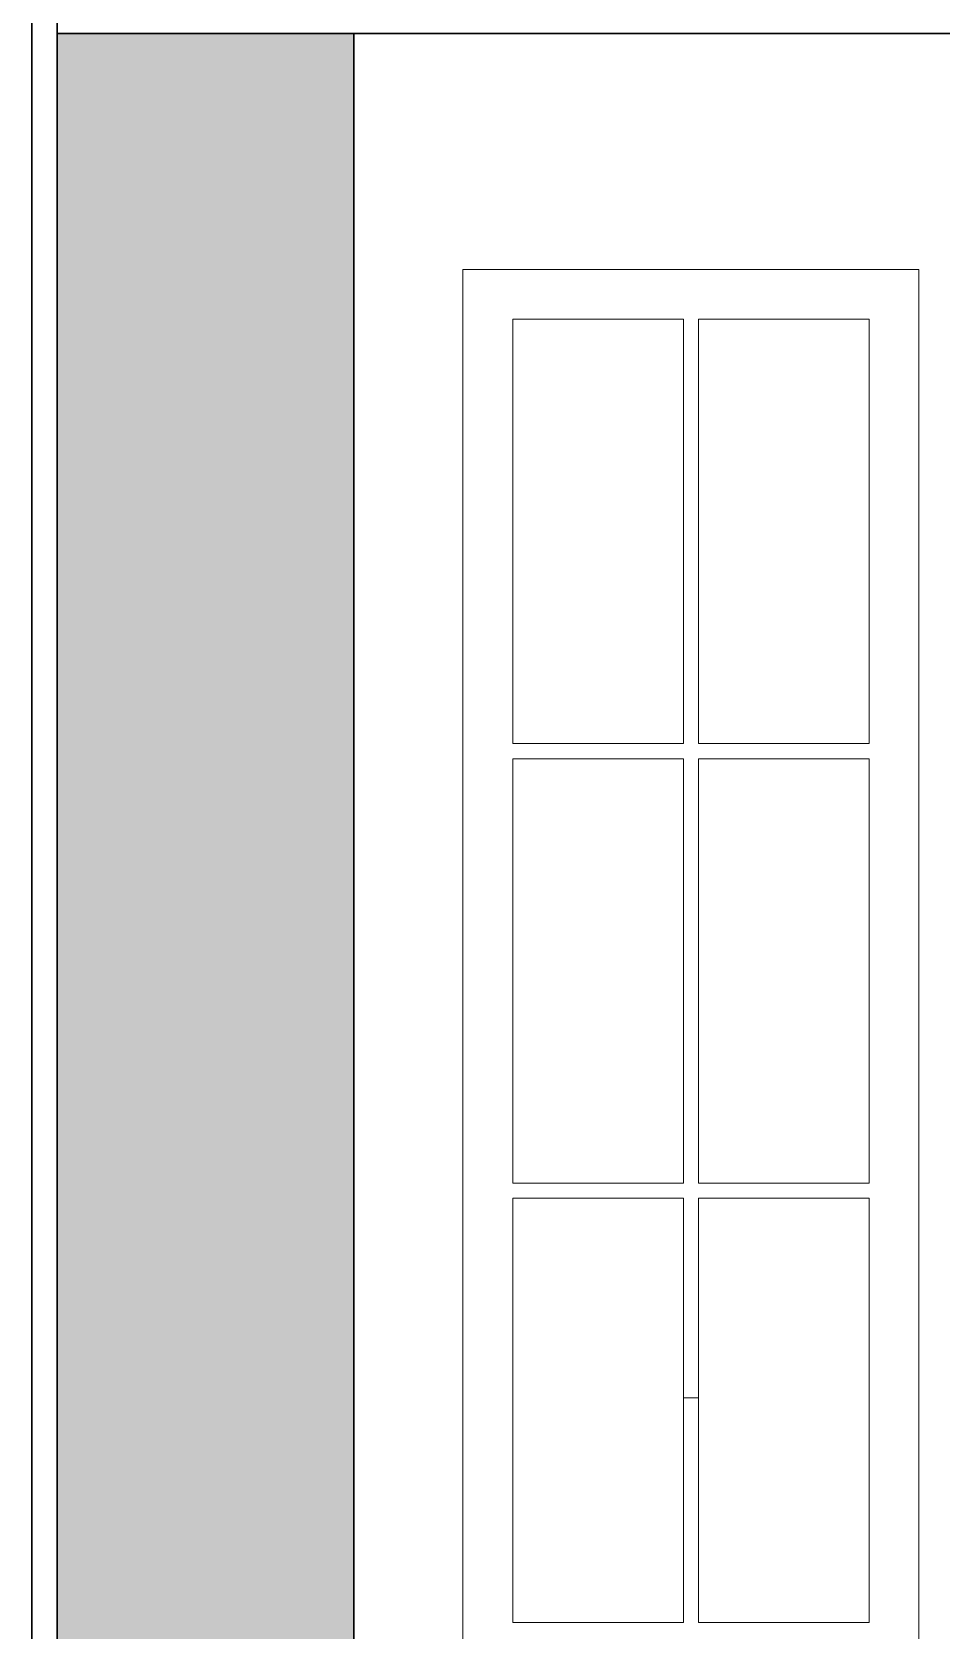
# Model space of a CAD drawing. Header units: inches. Extents: x 153221 to 157601, y -20468 to 0.
# Drawn here: x 153903.1 to 153971.7, y -20075.2 to -19954.5 of the extents above; entities that cross this region are included whole.
import ezdxf

# ---------------------------------------------------------------- set-up
doc = ezdxf.new("R2010")
doc.units = ezdxf.units.IN
doc.header["$MEASUREMENT"] = 0
for name, color, linetype, lineweight in [('DOOR-WIN RA', 3, 'Continuous', 20), ('ELE1 RA', 1, 'Continuous', 30), ('HATCH RA', 8, 'Continuous', 5)]:
    doc.layers.add(name, color=color, linetype=linetype, lineweight=lineweight)

# ---------------------------------------------------------------- blocks, each defined once
blk = doc.blocks.new('SKBVVL')
at = {"layer": 'HATCH RA', "transparency": 33554687}
h = blk.add_hatch(dxfattribs=at)
h.set_pattern_fill('AR-B816', color=256, scale=0.25)
h.set_pattern_definition([(0, (-3762.0682, 67.065), (0, 2), []), (90, (-3762.0682, 67.065), (-2, 2), [2, -2])])
h.paths.add_polyline_path([(154074.17, -15566.66), (154050.76, -15566.66), (154050.76, -15791.26), (154050.76, -15898.26), (154074.17, -15898.26), (154074.17, -15786.26), (154074.17, -15674.26)])
at = {"layer": 'DOOR-WIN RA'}
for p, q in [((154118.76, -15585.26), (154082.76, -15585.26)), ((154082.76, -15585.26), (154082.76, -15674.26)), ((154082.76, -15585.26), (154082.76, -15869.26)), ((154118.76, -15585.26), (154082.76, -15585.26)), ((154118.76, -15674.26), (154118.76, -15585.26)), ((154118.76, -15869.26), (154118.76, -15585.26)), ((154086.7, -15589.19), (154100.17, -15589.19)), ((154086.7, -15622.67), (154086.7, -15589.19)), ((154100.17, -15622.67), (154100.17, -15589.19)), ((154101.35, -15589.19), (154114.82, -15589.19)), ((154101.35, -15589.19), (154101.35, -15622.67)), ((154114.82, -15589.19), (154114.82, -15622.67)), ((154086.7, -15622.67), (154100.17, -15622.67)), ((154101.35, -15622.67), (154114.82, -15622.67)), ((154086.7, -15657.34), (154086.7, -15623.86)), ((154100.17, -15623.86), (154086.7, -15623.86)), ((154100.17, -15657.34), (154100.17, -15623.86)), ((154101.35, -15623.86), (154101.35, -15657.34)), ((154114.82, -15623.86), (154101.35, -15623.86)), ((154114.82, -15623.86), (154114.82, -15657.34)), ((154086.7, -15657.34), (154100.17, -15657.34)), ((154101.35, -15657.34), (154114.82, -15657.34)), ((154100.17, -15658.52), (154086.7, -15658.52)), ((154086.7, -15674.26), (154086.7, -15658.52)), ((154100.17, -15674.26), (154100.17, -15658.52)), ((154114.82, -15658.52), (154101.35, -15658.52)), ((154101.35, -15658.52), (154101.35, -15674.26)), ((154114.82, -15658.52), (154114.82, -15674.26)), ((154082.76, -15674.26), (154082.76, -15786.26)), ((154086.7, -15692), (154086.7, -15674.26)), ((154100.17, -15692), (154100.17, -15674.26)), ((154101.35, -15674.26), (154100.17, -15674.26)), ((154101.35, -15674.26), (154101.35, -15692)), ((154114.82, -15674.26), (154114.82, -15692)), ((154118.76, -15786.26), (154118.76, -15674.26)), ((154086.7, -15692), (154100.17, -15692)), ((154101.35, -15692), (154114.82, -15692))]:
    blk.add_line(p, q, dxfattribs=at)
at = {"layer": 'ELE1 RA'}
for p, q in [((154048.76, -15789.26), (154048.76, -15552.26)), ((154050.76, -15561.66), (154050.76, -15566.66)), ((154074.17, -15566.66), (154050.76, -15566.66)), ((154050.76, -15566.66), (154050.76, -15791.26)), ((154074.17, -15566.66), (154122.26, -15566.66)), ((154074.17, -15674.26), (154074.17, -15566.66)), ((154074.17, -15786.26), (154074.17, -15674.26))]:
    blk.add_line(p, q, dxfattribs=at)

msp = doc.modelspace()

# ---------------------------------------------------------------- block references
at = {"xscale": 0.9568106312292479, "yscale": 0.9568106312292479, "zscale": 0.9568106312292479}
msp.add_blockref('SKBVVL', (6507.58, -5060.32), dxfattribs=at)

doc.saveas('drawing.dxf')
